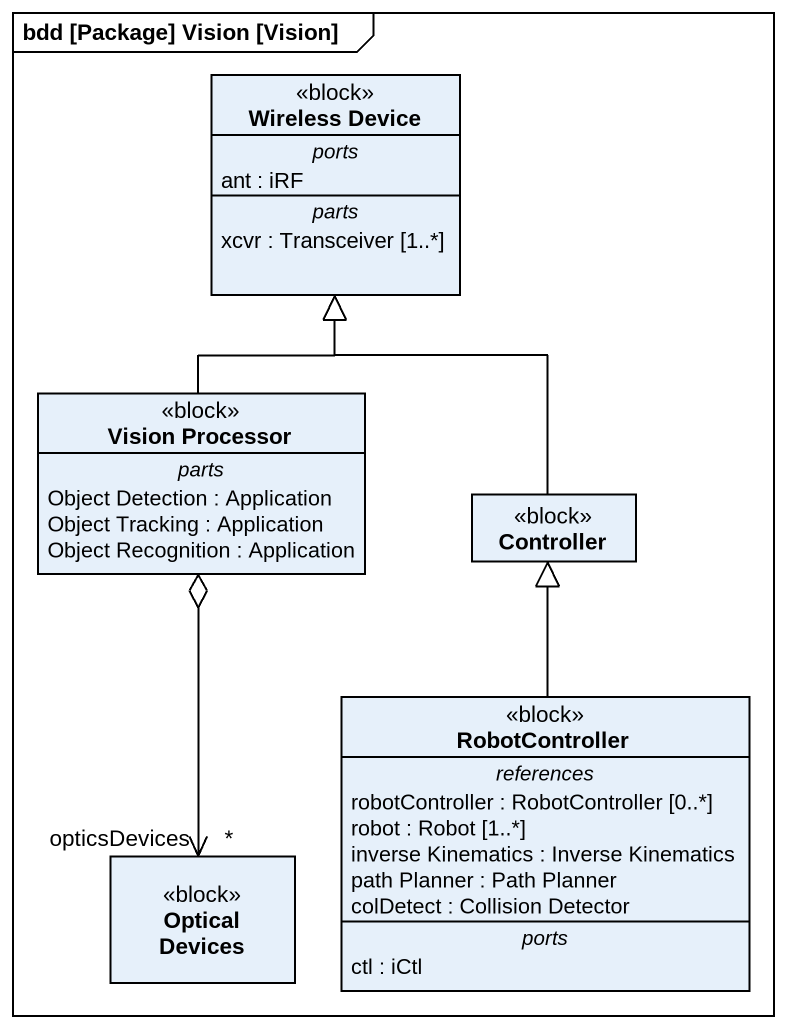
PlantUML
@startuml
mainframe bdd [Package] Vision [Vision]
hide circle
hide empty members
class "Wireless Device" as Wireless_Device <<block>> {
  -- ports --
  ant : iRF
  -- parts --
  xcvr : Transceiver [1..*]
}
class "Vision Processor" as Vision_Processor <<block>> {
  -- parts --
  Object Detection : Application
  Object Tracking : Application
  Object Recognition : Application
}
class Controller <<block>>
class RobotController <<block>> {
  -- references --
  robotController : RobotController [0..*]
  robot : Robot [1..*]
  inverse Kinematics : Inverse Kinematics
  path Planner : Path Planner
  colDetect : Collision Detector
  -- ports --
  ctl : iCtl
}
class "Optical Devices" as Optical_Devices <<block>>
Vision_Processor -up-|> Wireless_Device
Vision_Processor o--> "opticsDevices\n*" Optical_Devices
Controller -up-|> Wireless_Device
RobotController -up-|> Controller
@enduml
